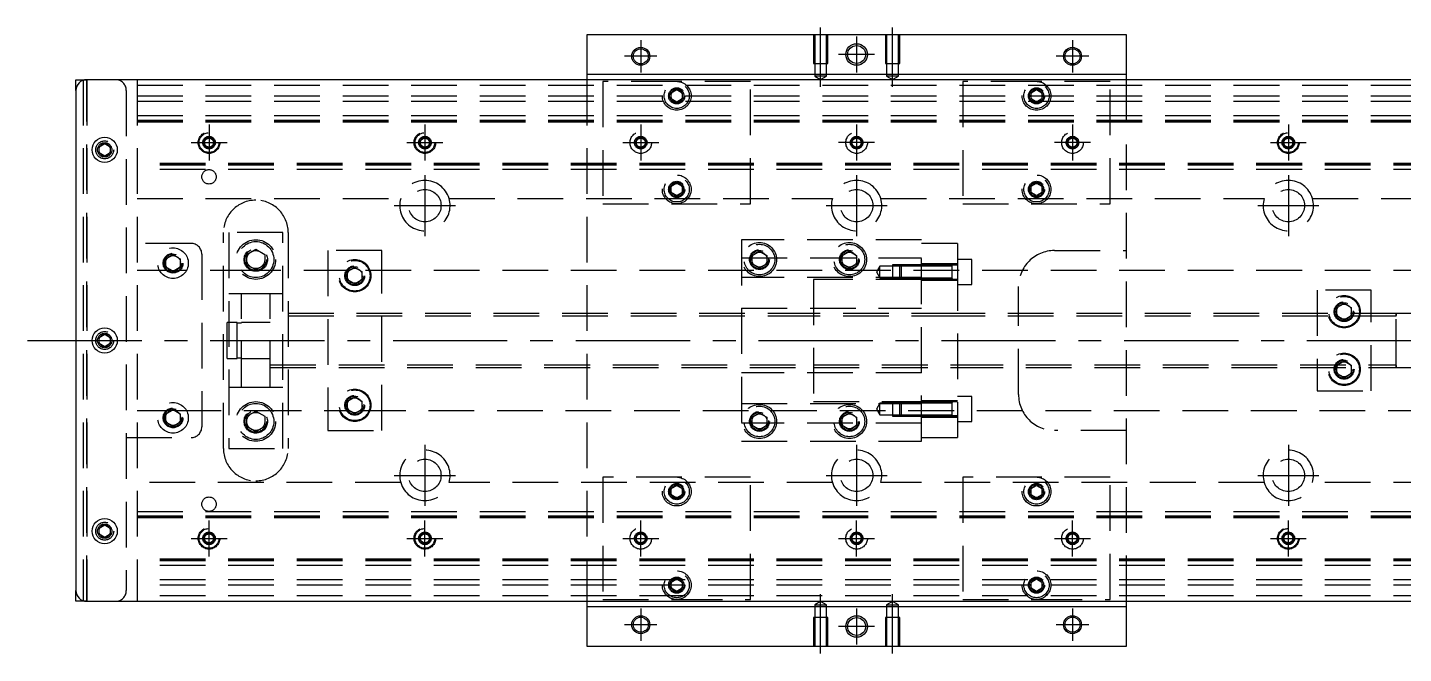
# Model space of a CAD drawing. Extents: x -13 to 621, y -300 to 87.
# Drawn here: x -13.4 to 369, y -87 to 87 of the extents above; entities that cross this region are included whole.
import ezdxf

# ---------------------------------------------------------------- set-up
doc = ezdxf.new("R2010")
doc.units = 0
doc.linetypes.add('CENTER', pattern=[50.8, 31.75, -6.35, 6.35, -6.35])
doc.linetypes.add('DASHED', pattern=[19.05, 12.7, -6.35])
doc.layers.get('0').update_dxf_attribs({"linetype": 'CONTINUOUS'})
doc.layers.add('CENTER', color=1, linetype='CENTER')

msp = doc.modelspace()

# ---------------------------------------------------------------- linework, layer by layer
at = {"color": 7, "linetype": 'CONTINUOUS'}
for p, q in [((142, 85), (142, 74)), ((292, 85), (142, 85)), ((292, 74), (292, 85)), ((142, 74), (292, 74)), ((142, 74), (142, 72.5)), ((292, 72.5), (292, 74)), ((0, 69.5), (0, 72.5)), ((0, 72.5), (3, 72.5)), ((0, 69.5), (0, -69.5)), ((431, 72.5), (3, 72.5)), ((6.5, 53.866026), (8, 54.73205)), ((6.5, 52.133974), (6.5, 53.866026)), ((8, 54.73205), (9.5, 53.866026)), ((9.5, 53.866026), (9.5, 52.133974)), ((8, 51.26795), (6.5, 52.133974)), ((9.5, 52.133974), (8, 51.26795)), ((6.5, 0.866026), (8, 1.73205)), ((6.5, -0.866026), (6.5, 0.866026)), ((8, 1.73205), (9.5, 0.866026)), ((9.5, 0.866026), (9.5, -0.866026)), ((8, -1.73205), (6.5, -0.866026)), ((9.5, -0.866026), (8, -1.73205)), ((6.5, -52.133974), (8, -51.26795)), ((6.5, -53.866026), (6.5, -52.133974)), ((8, -51.26795), (9.5, -52.133974)), ((9.5, -52.133974), (9.5, -53.866026)), ((8, -54.73205), (6.5, -53.866026)), ((9.5, -53.866026), (8, -54.73205)), ((0, -72.5), (0, -69.5)), ((3, -72.5), (0, -72.5)), ((3, -72.5), (431, -72.5)), ((142, -72.5), (142, -74)), ((292, -74), (292, -72.5)), ((142, -74), (142, -85)), ((292, -74), (142, -74)), ((292, -85), (292, -74)), ((142, -85), (292, -85))]:
    msp.add_line(p, q, dxfattribs=at)
at = {"color": 3, "linetype": 'DASHED'}
for p, q in [((205.000006, 85), (205.000006, 77)), ((205.35, 85), (205.35, 77)), ((208.65, 77), (208.65, 85)), ((208.999994, 77), (208.999994, 85)), ((225.000006, 85), (225.000006, 77)), ((225.35, 85), (225.35, 77)), ((228.65, 77), (228.65, 85)), ((228.999994, 77), (228.999994, 85)), ((205.000006, 77), (208.999994, 77)), ((205.35, 77), (205.35, 73.5)), ((208.65, 73.5), (208.65, 77)), ((225.000006, 77), (228.999994, 77)), ((225.35, 77), (225.35, 73.5)), ((228.65, 73.5), (228.65, 77)), ((208.65, 73.5), (205.35, 73.5)), ((205.35, 73.5), (207, 72.547372)), ((207, 72.547372), (208.65, 73.5)), ((228.65, 73.5), (225.35, 73.5)), ((225.35, 73.5), (227, 72.547372)), ((227, 72.547372), (228.65, 73.5)), ((2, 72.5), (2, -72.5)), ((3, 72.5), (3, -72.5)), ((3, -72.5), (3, 72.5)), ((3, 72.5), (3, -72.5)), ((3, -72.5), (3, 72.5)), ((14, 69.5), (14, -69.5)), ((17, 72.5), (17, -72.5)), ((17, 71), (417, 71)), ((142, 72.5), (142, -72.5)), ((146.5, 72), (146.5, 38)), ((167, 72), (146.5, 72)), ((165.5, 68.866026), (167, 69.73205)), ((165.5, 67.133974), (165.5, 68.866026)), ((187.5, 72), (167, 72)), ((167, 69.73205), (168.5, 68.866026)), ((168.5, 68.866026), (168.5, 67.133974)), ((187.5, 38), (187.5, 72)), ((267, 72), (246.5, 72)), ((246.5, 72), (246.5, 38)), ((265.5, 68.866026), (267, 69.73205)), ((265.5, 67.133974), (265.5, 68.866026)), ((287.5, 72), (267, 72)), ((267, 69.73205), (268.5, 68.866026)), ((268.5, 68.866026), (268.5, 67.133974)), ((287.5, 38), (287.5, 72)), ((292, -72.5), (292, 72.5)), ((17, 68), (417, 68)), ((17, 66.5), (417, 66.5)), ((165, 68), (165.023172, 68.30356)), ((167, 66.26795), (165.5, 67.133974)), ((168.5, 67.133974), (167, 66.26795)), ((267, 66.26795), (265.5, 67.133974)), ((268.5, 67.133974), (267, 66.26795)), ((268.973226, 68.326156), (269, 68)), ((17, 62.5), (417, 62.5)), ((17, 61.247728), (417, 61.247728)), ((17, 61.1147), (417, 61.1147)), ((17, 61.1), (417, 61.1)), ((17, 60.8), (417, 60.8)), ((35.5, 55), (35.52041, 55.24661)), ((35.75, 55.721688), (37, 56.443376)), ((35.75, 54.278312), (35.75, 55.721688)), ((37, 53.556624), (35.75, 54.278312)), ((37, 56.443376), (38.25, 55.721688)), ((38.25, 54.278312), (37, 53.556624)), ((38.25, 55.721688), (38.25, 54.278312)), ((95.5, 55), (95.52041, 55.24661)), ((95.75, 55.721688), (97, 56.443376)), ((95.75, 54.278312), (95.75, 55.721688)), ((97, 53.556624), (95.75, 54.278312)), ((97, 56.443376), (98.25, 55.721688)), ((98.25, 54.278312), (97, 53.556624)), ((98.25, 55.721688), (98.25, 54.278312)), ((335.75, 55.721688), (337, 56.443376)), ((335.75, 54.278312), (335.75, 55.721688)), ((337, 53.556624), (335.75, 54.278312)), ((337, 56.443376), (338.25, 55.721688)), ((338.25, 54.278312), (337, 53.556624)), ((338.25, 55.721688), (338.25, 54.278312)), ((338.477374, 55.25955), (338.5, 55)), ((9.973226, 53.326156), (10, 53)), ((417, 49.2), (17, 49.2)), ((417, 48.9), (17, 48.9)), ((417, 48.8853), (17, 48.8853)), ((417, 48.752272), (17, 48.752272)), ((417, 47.5), (17, 47.5)), ((165.5, 42.866026), (167, 43.73205)), ((165.5, 41.133974), (165.5, 42.866026)), ((167, 43.73205), (168.5, 42.866026)), ((168.5, 42.866026), (168.5, 41.133974)), ((168.973226, 42.326156), (169, 42)), ((265.5, 42.866026), (267, 43.73205)), ((265.5, 41.133974), (265.5, 42.866026)), ((267, 43.73205), (268.5, 42.866026)), ((268.5, 42.866026), (268.5, 41.133974)), ((268.973226, 42.326156), (269, 42)), ((17, 39.5), (90.291796, 39.5)), ((103.708204, 39.5), (210.291796, 39.5)), ((167, 40.26795), (165.5, 41.133974)), ((168.5, 41.133974), (167, 40.26795)), ((223.708204, 39.5), (330.291796, 39.5)), ((267, 40.26795), (265.5, 41.133974)), ((268.5, 41.133974), (267, 40.26795)), ((343.708204, 39.5), (417, 39.5)), ((146.5, 38), (187.5, 38)), ((246.5, 38), (287.5, 38)), ((32, 27), (14, 27)), ((41, -30), (41, 30)), ((57.5, 30), (42.5, 30)), ((42.5, 30), (42.5, -30)), ((57.5, -30), (57.5, 30)), ((59, 30), (59, -30)), ((185, 28), (185, -28)), ((235, 28), (185, 28)), ((235, -28), (235, 28)), ((245, 27), (235, 27)), ((245, 27), (245, 20.976176)), ((25, 22.6547), (27, 23.809402)), ((27, 23.809402), (29, 22.6547)), ((35, 24), (35, -24)), ((47.5, 23.943376), (50, 25.386752)), ((47.5, 21.056624), (47.5, 23.943376)), ((50, 25.386752), (52.5, 23.943376)), ((52.5, 23.943376), (52.5, 21.056624)), ((70, 25), (70, -25)), ((85, 25), (70, 25)), ((85, -25), (85, 25)), ((185, 23), (235, 23)), ((188, 23.6547), (190, 24.809402)), ((188, 21.3453), (188, 23.6547)), ((190, 24.809402), (192, 23.6547)), ((192, 23.6547), (192, 21.3453)), ((213, 23.6547), (215, 24.809402)), ((213, 21.3453), (213, 23.6547)), ((215, 24.809402), (217, 23.6547)), ((217, 23.6547), (217, 21.3453)), ((272, 25), (292, 25)), ((26.359688, 19.5), (17, 19.5)), ((24.5, 21.5), (24.534018, 21.911016)), ((25, 20.3453), (25, 22.6547)), ((27, 19.190598), (25, 20.3453)), ((29, 20.3453), (27, 19.190598)), ((50, 19.5), (27.640312, 19.5)), ((29, 22.6547), (29, 20.3453)), ((47, 22.5), (47.020026, 22.846056)), ((50, 19.613248), (47.5, 21.056624)), ((52.5, 21.056624), (50, 19.613248)), ((76.030306, 19.5), (50, 19.5)), ((75.5, 19.1547), (77.5, 20.309402)), ((75.5, 16.8453), (75.5, 19.1547)), ((77.5, 20.309402), (79.5, 19.1547)), ((417, 19.5), (78.969694, 19.5)), ((79.5, 19.1547), (79.5, 16.8453)), ((190, 20.190598), (188, 21.3453)), ((192, 21.3453), (190, 20.190598)), ((192.483582, 22.786038), (192.5, 22.5)), ((215, 20.190598), (213, 21.3453)), ((217, 21.3453), (215, 20.190598)), ((217.483582, 22.786038), (217.5, 22.5)), ((223.5, 20.702558), (222.547372, 19.052558)), ((223.5, 17.402558), (223.5, 20.702558)), ((227, 20.702558), (223.5, 20.702558)), ((227, 21.052554), (227, 17.052564)), ((229.35, 21.052554), (227, 21.052554)), ((229, 20.702558), (227, 20.702558)), ((229.35, 21.052558), (229, 20.702558)), ((229, 17.402558), (229, 20.702558)), ((235, 20.702558), (229, 20.702558)), ((235, 20.702558), (229, 20.702558)), ((229.35, 21.052558), (229.35, 17.052558)), ((235, 21.052556), (229.35, 21.052558)), ((235, 21.052554), (229.35, 21.052554)), ((245, 21.302558), (235, 21.302558)), ((243.605, 21.052558), (235, 21.052556)), ((245, 20.976176), (235, 20.976176)), ((243.6, 20.702558), (235, 20.702558)), ((245, 21.052558), (243.595, 21.052558)), ((243.6, 17.052554), (243.6, 21.052564)), ((243.6, 17.052554), (243.6, 21.052564)), ((243.6, 20.702558), (243.6, 21.052564)), ((243.6, 20.836098), (243.6, 21.052558)), ((243.6, 21.052558), (243.6, 20.835892)), ((249, 22.552558), (245, 22.552558)), ((245, 20.976176), (245, -20.976176)), ((249, 15.552558), (249, 22.552558)), ((75, 18), (75.034018, 18.411016)), ((77.5, 15.690598), (75.5, 16.8453)), ((79.5, 16.8453), (77.5, 15.690598)), ((235, 17.5), (185, 17.5)), ((205, 17), (205, -17)), ((235, 17), (205, 17)), ((222.547372, 19.052558), (223.5, 17.402558)), ((223.5, 17.402558), (227, 17.402558)), ((227, 17.402558), (229, 17.402558)), ((227, 17.052564), (229.35, 17.052564)), ((229, 17.402558), (235, 17.402558)), ((229, 17.402558), (229.35, 17.052558)), ((229, 17.402558), (235, 17.402558)), ((229.35, 17.052564), (235, 17.052564)), ((229.35, 17.052558), (235, 17.052562)), ((235, 17.402558), (243.6, 17.402558)), ((235, 17.052562), (243.605, 17.052558)), ((235, 16.802558), (245, 16.802558)), ((243.595, 17.052558), (245, 17.052558)), ((243.6, 17.052554), (243.6, 17.402558)), ((243.6, 17.269268), (243.6, 17.052558)), ((243.6, 17.052558), (243.6, 17.26902)), ((245, 15.552558), (249, 15.552558)), ((46, 13), (42.5, 13)), ((46, -13), (46, 13)), ((54, 13), (46, 13)), ((54, 13), (46, 13)), ((54, -13), (54, 13)), ((57.5, 13), (54, 13)), ((262, -15), (262, 15)), ((360, 14), (345, 14)), ((345, 14), (345, -14)), ((360, -14), (360, 14)), ((185, 9), (235, 9)), ((350.5, 9.1547), (352.5, 10.309402)), ((350.5, 6.8453), (350.5, 9.1547)), ((352.5, 10.309402), (354.5, 9.1547)), ((354.5, 9.1547), (354.5, 6.8453)), ((354.983582, 8.286038), (355, 8)), ((42, -5), (42, 5)), ((44.85, 5), (42, 5)), ((44.85, -5), (44.85, 5)), ((46, 4.8), (44.85, 4.8)), ((54, 5), (46, 5)), ((54, 5), (46, 5)), ((205, 7.5), (54, 7.5)), ((205, 6.75), (54, 6.75)), ((245, 7.5), (205, 7.5)), ((245, 7.499994), (205, 7.499994)), ((245, 6.75), (205, 6.75)), ((245, 6.75), (205, 6.75)), ((367.005, 7.5), (245, 7.5)), ((367, 6.75), (245, 6.75)), ((352.5, 5.690598), (350.5, 6.8453)), ((354.5, 6.8453), (352.5, 5.690598)), ((372, 7.5), (366.995, 7.5)), ((367, -7.500006), (367, 7.500006)), ((367, 6.75), (367, 7.500006)), ((367, 6.951128), (367, 7.5)), ((367, 7.5), (367, 6.951128)), ((367, -6.951128), (367, 6.951128)), ((367, -6.75), (367, 6.75)), ((9.973226, 0.326156), (10, 0)), ((42, -5), (44.85, -5)), ((44.85, -4.8), (46, -4.8)), ((46, -5), (54, -5)), ((46, -5), (54, -5)), ((54, -6.75), (205, -6.75)), ((54, -7.5), (205, -7.5)), ((205, -6.75), (245, -6.75)), ((205, -6.75), (245, -6.75)), ((205, -7.499994), (245, -7.499994)), ((205, -7.5), (245, -7.5)), ((245, -6.75), (367, -6.75)), ((245, -7.5), (367.005, -7.5)), ((350.5, -6.8453), (352.5, -5.690598)), ((350.5, -9.1547), (350.5, -6.8453)), ((352.5, -5.690598), (354.5, -6.8453)), ((354.5, -6.8453), (354.5, -9.1547)), ((366.995, -7.5), (372, -7.5)), ((367, -7.500006), (367, -6.75)), ((367, -7.5), (367, -6.951128)), ((367, -6.951128), (367, -7.5)), ((235, -9), (185, -9)), ((350, -8), (350.018502, -7.696412)), ((352.5, -10.309402), (350.5, -9.1547)), ((354.5, -9.1547), (352.5, -10.309402)), ((42.5, -13), (46, -13)), ((46, -13), (54, -13)), ((46, -13), (54, -13)), ((54, -13), (57.5, -13)), ((345, -14), (360, -14)), ((75.5, -16.8453), (77.5, -15.690598)), ((75.5, -19.1547), (75.5, -16.8453)), ((77.5, -15.690598), (79.5, -16.8453)), ((79.5, -16.8453), (79.5, -19.1547)), ((79.983582, -17.713962), (80, -18)), ((185, -17.5), (235, -17.5)), ((205, -17), (235, -17)), ((223.5, -17.402558), (222.547372, -19.052558)), ((222.547372, -19.052558), (223.5, -20.702558)), ((223.5, -20.702558), (223.5, -17.402558)), ((227, -17.402558), (223.5, -17.402558)), ((227, -17.052564), (227, -21.052554)), ((229.35, -17.052564), (227, -17.052564)), ((229, -17.402558), (227, -17.402558)), ((229.35, -17.052558), (229, -17.402558)), ((229, -20.702558), (229, -17.402558)), ((235, -17.402558), (229, -17.402558)), ((235, -17.402558), (229, -17.402558)), ((229.35, -17.052558), (229.35, -21.052558)), ((235, -17.052562), (229.35, -17.052558)), ((235, -17.052564), (229.35, -17.052564)), ((245, -16.802558), (235, -16.802558)), ((243.605, -17.052558), (235, -17.052562)), ((243.6, -17.402558), (235, -17.402558)), ((245, -17.052558), (243.595, -17.052558)), ((243.6, -21.052564), (243.6, -17.052554)), ((243.6, -21.051878), (243.6, -17.052554)), ((243.6, -17.26902), (243.6, -17.052558)), ((243.6, -17.052558), (243.6, -17.269226)), ((249, -15.552558), (245, -15.552558)), ((249, -22.552558), (249, -15.552558)), ((17, -19.5), (26.359688, -19.5)), ((25, -20.3453), (27, -19.190598)), ((25, -22.6547), (25, -20.3453)), ((27, -23.809402), (25, -22.6547)), ((27, -19.190598), (29, -20.3453)), ((29, -22.6547), (27, -23.809402)), ((27.640312, -19.5), (50, -19.5)), ((29, -20.3453), (29, -22.6547)), ((29.483582, -21.213962), (29.5, -21.5)), ((47, -22.5), (47.020026, -22.153944)), ((47.5, -21.056624), (50, -19.613248)), ((47.5, -23.943376), (47.5, -21.056624)), ((50, -19.5), (76.030306, -19.5)), ((50, -19.613248), (52.5, -21.056624)), ((52.5, -21.056624), (52.5, -23.943376)), ((77.5, -20.309402), (75.5, -19.1547)), ((79.5, -19.1547), (77.5, -20.309402)), ((78.969694, -19.5), (417, -19.5)), ((188, -21.3453), (190, -20.190598)), ((188, -23.6547), (188, -21.3453)), ((190, -20.190598), (192, -21.3453)), ((192, -21.3453), (192, -23.6547)), ((192.483582, -22.213962), (192.5, -22.5)), ((212.5, -22.5), (212.518502, -22.196412)), ((213, -21.3453), (215, -20.190598)), ((213, -23.6547), (213, -21.3453)), ((215, -20.190598), (217, -21.3453)), ((217, -21.3453), (217, -23.6547)), ((223.5, -20.702558), (227, -20.702558)), ((227, -20.702558), (229, -20.702558)), ((227, -21.052554), (229.35, -21.052554)), ((229, -20.702558), (235, -20.702558)), ((229, -20.702558), (229.35, -21.052558)), ((229, -20.702558), (235, -20.702558)), ((229.35, -21.052554), (235, -21.052554)), ((229.35, -21.052558), (235, -21.052556)), ((235, -20.702558), (243.6, -20.702558)), ((245, -20.976176), (235, -20.976176)), ((235, -21.052556), (243.605, -21.052558)), ((235, -21.302558), (245, -21.302558)), ((243.595, -21.052558), (245, -21.052558)), ((243.6, -20.83585), (243.6, -21.052558)), ((243.6, -21.052558), (243.6, -20.836098)), ((243.6, -21.052564), (243.6, -21.051878)), ((245, -20.976176), (245, -27)), ((245, -22.552558), (249, -22.552558)), ((50, -25.386752), (47.5, -23.943376)), ((52.5, -23.943376), (50, -25.386752)), ((70, -25), (85, -25)), ((235, -23), (185, -23)), ((190, -24.809402), (188, -23.6547)), ((192, -23.6547), (190, -24.809402)), ((215, -24.809402), (213, -23.6547)), ((217, -23.6547), (215, -24.809402)), ((292, -25), (272, -25)), ((14, -27), (32, -27)), ((42.5, -30), (57.5, -30)), ((185, -28), (235, -28)), ((235, -27), (245, -27)), ((146.5, -38), (146.5, -72)), ((187.5, -38), (146.5, -38)), ((187.5, -72), (187.5, -38)), ((246.5, -38), (246.5, -72)), ((287.5, -38), (246.5, -38)), ((287.5, -72), (287.5, -38)), ((90.291796, -39.5), (17, -39.5)), ((210.291796, -39.5), (103.708204, -39.5)), ((165.5, -41.133974), (167, -40.26795)), ((165.5, -42.866026), (165.5, -41.133974)), ((167, -40.26795), (168.5, -41.133974)), ((168.5, -41.133974), (168.5, -42.866026)), ((168.973226, -41.673844), (169, -42)), ((330.291796, -39.5), (223.708204, -39.5)), ((265, -42), (265.030168, -41.653934)), ((265.5, -41.133974), (267, -40.26795)), ((265.5, -42.866026), (265.5, -41.133974)), ((267, -40.26795), (268.5, -41.133974)), ((268.5, -41.133974), (268.5, -42.866026)), ((417, -39.5), (343.708204, -39.5)), ((167, -43.73205), (165.5, -42.866026)), ((168.5, -42.866026), (167, -43.73205)), ((267, -43.73205), (265.5, -42.866026)), ((268.5, -42.866026), (267, -43.73205)), ((17, -47.5), (417, -47.5)), ((17, -48.752272), (417, -48.752272)), ((17, -48.8853), (417, -48.8853)), ((17, -48.9), (417, -48.9)), ((17, -49.2), (417, -49.2)), ((6, -53), (6.030168, -52.653934)), ((35.5, -55), (35.52041, -54.75339)), ((35.75, -54.278312), (37, -53.556624)), ((35.75, -55.721688), (35.75, -54.278312)), ((37, -56.443376), (35.75, -55.721688)), ((37, -53.556624), (38.25, -54.278312)), ((38.25, -55.721688), (37, -56.443376)), ((38.25, -54.278312), (38.25, -55.721688)), ((95.75, -54.278312), (97, -53.556624)), ((95.75, -55.721688), (95.75, -54.278312)), ((97, -56.443376), (95.75, -55.721688)), ((97, -53.556624), (98.25, -54.278312)), ((98.25, -55.721688), (97, -56.443376)), ((98.25, -54.278312), (98.25, -55.721688)), ((98.477374, -54.74045), (98.5, -55)), ((335.75, -54.278312), (337, -53.556624)), ((335.75, -55.721688), (335.75, -54.278312)), ((337, -56.443376), (335.75, -55.721688)), ((337, -53.556624), (338.25, -54.278312)), ((338.25, -55.721688), (337, -56.443376)), ((338.25, -54.278312), (338.25, -55.721688)), ((338.477374, -54.74045), (338.5, -55)), ((417, -60.8), (17, -60.8)), ((417, -61.1), (17, -61.1)), ((417, -61.1147), (17, -61.1147)), ((417, -61.247728), (17, -61.247728)), ((417, -62.5), (17, -62.5)), ((417, -66.5), (17, -66.5)), ((417, -68), (17, -68)), ((165, -68), (165.023172, -67.69644)), ((165.5, -67.133974), (167, -66.26795)), ((165.5, -68.866026), (165.5, -67.133974)), ((167, -66.26795), (168.5, -67.133974)), ((168.5, -67.133974), (168.5, -68.866026)), ((265.5, -67.133974), (267, -66.26795)), ((265.5, -68.866026), (265.5, -67.133974)), ((267, -66.26795), (268.5, -67.133974)), ((268.5, -67.133974), (268.5, -68.866026)), ((268.973226, -67.673844), (269, -68)), ((417, -71), (17, -71)), ((146.5, -72), (167, -72)), ((167, -69.73205), (165.5, -68.866026)), ((168.5, -68.866026), (167, -69.73205)), ((167, -72), (187.5, -72)), ((207, -72.547372), (205.35, -73.5)), ((208.65, -73.5), (207, -72.547372)), ((227, -72.547372), (225.35, -73.5)), ((228.65, -73.5), (227, -72.547372)), ((246.5, -72), (267, -72)), ((267, -69.73205), (265.5, -68.866026)), ((268.5, -68.866026), (267, -69.73205)), ((267, -72), (287.5, -72)), ((205.35, -73.5), (207, -73.5)), ((205.35, -73.5), (205.35, -77)), ((207, -73.5), (208.65, -73.5)), ((208.65, -77), (208.65, -73.5)), ((225.35, -73.5), (227, -73.5)), ((225.35, -73.5), (225.35, -77)), ((227, -73.5), (228.65, -73.5)), ((228.65, -77), (228.65, -73.5)), ((208.999994, -77), (205.000006, -77)), ((205.000006, -77), (205.000006, -85)), ((205.35, -77), (205.35, -85)), ((208.65, -85), (208.65, -77)), ((208.999994, -85), (208.999994, -77)), ((228.999994, -77), (225.000006, -77)), ((225.000006, -77), (225.000006, -85)), ((225.35, -77), (225.35, -85)), ((228.65, -85), (228.65, -77)), ((228.999994, -85), (228.999994, -77))]:
    msp.add_line(p, q, dxfattribs=at)
at = {"color": 3, "linetype": 'CONTINUOUS'}
for centre in [(157, 79), (277, 79), (157, -79), (277, -79)]:
    msp.add_circle(centre, 2.5, dxfattribs=at)
at = {"color": 7, "linetype": 'CONTINUOUS'}
for centre, radius in [((157, 79), 2.1), ((217, 79.5), 3), ((217, 79.5), 2.5), ((277, 79), 2.1), ((8, 53), 3.5), ((8, 0), 3.5), ((8, -53), 3.5), ((157, -79), 2.1), ((217, -79.5), 3), ((217, -79.5), 2.5), ((277, -79), 2.1)]:
    msp.add_circle(centre, radius, dxfattribs=at)
at = {"color": 3, "linetype": 'DASHED'}
for centre, radius in [((167, 68), 4), ((167, 68), 3.5), ((167, 68), 2.25), ((167, 68), 2), ((267, 68), 4), ((267, 68), 3.5), ((267, 68), 2.25), ((267, 68), 2), ((37, 55), 3), ((37, 55), 2.75), ((97, 55), 3), ((97, 55), 2.75), ((157, 55), 3), ((217, 55), 3), ((277, 55), 3), ((337, 55), 3), ((337, 55), 2.75), ((8, 53), 2.5), ((8, 53), 2), ((37, 55), 1.75), ((37, 55), 1.5), ((37, 55), 1.25), ((97, 55), 1.75), ((97, 55), 1.5), ((97, 55), 1.25), ((157, 55), 1.75), ((157, 55), 1.5), ((157, 55), 1.25), ((217, 55), 1.75), ((217, 55), 1.5), ((217, 55), 1.25), ((277, 55), 1.75), ((277, 55), 1.5), ((277, 55), 1.25), ((337, 55), 1.75), ((337, 55), 1.5), ((337, 55), 1.25), ((37, 45.5), 2), ((167, 42), 4), ((267, 42), 4), ((167, 42), 3.5), ((167, 42), 2.25), ((167, 42), 2), ((167, 42), 1.65), ((267, 42), 3.5), ((267, 42), 2.25), ((267, 42), 2), ((267, 42), 1.65), ((97, 37.5), 4.5), ((217, 37.5), 4.5), ((337, 37.5), 4.5), ((50, 22.5), 5.5), ((50, 22.5), 5), ((190, 22.5), 4.75), ((215, 22.5), 4.75), ((27, 21.5), 4.25), ((27, 21.5), 2.75), ((27, 21.5), 2.5), ((27, 21.5), 2.1), ((50, 22.5), 3.25), ((50, 22.5), 3), ((50, 22.5), 2.5), ((190, 22.5), 4.25), ((190, 22.5), 2.75), ((190, 22.5), 2.5), ((190, 22.5), 2.1), ((215, 22.5), 4.25), ((215, 22.5), 2.75), ((215, 22.5), 2.5), ((215, 22.5), 2.1), ((77.5, 18), 4.5), ((77.5, 18), 4.25), ((77.5, 18), 2.75), ((77.5, 18), 2.5), ((77.5, 18), 2.1), ((352.5, 8), 4.5), ((352.5, 8), 4.25), ((352.5, 8), 2.75), ((352.5, 8), 2.5), ((352.5, 8), 2.1), ((8, 0), 2.5), ((8, 0), 2), ((352.5, -8), 4.5), ((352.5, -8), 4.25), ((352.5, -8), 2.75), ((352.5, -8), 2.5), ((352.5, -8), 2.1), ((77.5, -18), 4.5), ((77.5, -18), 4.25), ((77.5, -18), 2.75), ((27, -21.5), 4.25), ((27, -21.5), 2.75), ((27, -21.5), 2.5), ((50, -22.5), 5.5), ((50, -22.5), 5), ((77.5, -18), 2.5), ((77.5, -18), 2.1), ((190, -22.5), 4.75), ((190, -22.5), 4.25), ((215, -22.5), 4.75), ((215, -22.5), 4.25), ((27, -21.5), 2.1), ((50, -22.5), 3.25), ((50, -22.5), 3), ((50, -22.5), 2.5), ((190, -22.5), 2.75), ((190, -22.5), 2.5), ((190, -22.5), 2.1), ((215, -22.5), 2.75), ((215, -22.5), 2.5), ((215, -22.5), 2.1), ((97, -37.5), 4.5), ((217, -37.5), 4.5), ((337, -37.5), 4.5), ((167, -42), 4), ((267, -42), 4), ((167, -42), 3.5), ((167, -42), 2.25), ((167, -42), 2), ((167, -42), 1.65), ((267, -42), 3.5), ((267, -42), 2.25), ((267, -42), 2), ((267, -42), 1.65), ((37, -45.5), 2), ((8, -53), 2.5), ((8, -53), 2), ((37, -55), 3), ((37, -55), 2.75), ((37, -55), 1.75), ((37, -55), 1.5), ((97, -55), 3), ((97, -55), 2.75), ((97, -55), 1.75), ((97, -55), 1.5), ((157, -55), 3), ((157, -55), 1.75), ((157, -55), 1.5), ((217, -55), 3), ((217, -55), 1.75), ((217, -55), 1.5), ((277, -55), 3), ((277, -55), 1.75), ((277, -55), 1.5), ((337, -55), 3), ((337, -55), 2.75), ((337, -55), 1.75), ((337, -55), 1.5), ((37, -55), 1.25), ((97, -55), 1.25), ((157, -55), 1.25), ((217, -55), 1.25), ((277, -55), 1.25), ((337, -55), 1.25), ((167, -68), 4), ((167, -68), 3.5), ((267, -68), 4), ((267, -68), 3.5), ((167, -68), 2.25), ((167, -68), 2), ((267, -68), 2.25), ((267, -68), 2)]:
    msp.add_circle(centre, radius, dxfattribs=at)
at = {"color": 7, "linetype": 'CONTINUOUS'}
for centre, radius, start, end in [((3, 69.5), 3, 90, 180), ((8, 53), 1.65, 155.380023, 180), ((8, 53), 1.65, 144.619977, 155.380023), ((8, 53), 1.65, 95.380023, 144.619977), ((8, 53), 1.65, 84.619977, 95.380023), ((8, 53), 1.65, 35.380023, 84.619977), ((8, 53), 1.65, 24.619977, 35.380023), ((8, 53), 1.65, 335.380023, 24.619977), ((8, 53), 1.65, 180, 204.619977), ((8, 53), 1.65, 204.619977, 215.380023), ((8, 53), 1.65, 215.380023, 264.619977), ((8, 53), 1.65, 264.619977, 275.380023), ((8, 53), 1.65, 275.380023, 324.619977), ((8, 53), 1.65, 324.619977, 335.380023), ((8, 0), 1.65, 155.380023, 180), ((8, 0), 1.65, 180, 204.619977), ((8, 0), 1.65, 144.619977, 155.380023), ((8, 0), 1.65, 95.380023, 144.619977), ((8, 0), 1.65, 84.619977, 95.380023), ((8, 0), 1.65, 35.380023, 84.619977), ((8, 0), 1.65, 24.619977, 35.380023), ((8, 0), 1.65, 335.380023, 24.619977), ((8, 0), 1.65, 204.619977, 215.380023), ((8, 0), 1.65, 215.380023, 264.619977), ((8, 0), 1.65, 264.619977, 275.380023), ((8, 0), 1.65, 275.380023, 324.619977), ((8, 0), 1.65, 324.619977, 335.380023), ((8, -53), 1.65, 155.380023, 180), ((8, -53), 1.65, 180, 204.619977), ((8, -53), 1.65, 144.619977, 155.380023), ((8, -53), 1.65, 95.380023, 144.619977), ((8, -53), 1.65, 84.619977, 95.380023), ((8, -53), 1.65, 35.380023, 84.619977), ((8, -53), 1.65, 24.619977, 35.380023), ((8, -53), 1.65, 335.380023, 24.619977), ((8, -53), 1.65, 204.619977, 215.380023), ((8, -53), 1.65, 215.380023, 264.619977), ((8, -53), 1.65, 264.619977, 275.380023), ((8, -53), 1.65, 275.380023, 324.619977), ((8, -53), 1.65, 324.619977, 335.380023), ((3, -69.5), 3, 180, 270)]:
    msp.add_arc(centre, radius, start, end, dxfattribs=at)
at = {"color": 3, "linetype": 'DASHED'}
for centre, radius, start, end in [((11, 69.5), 3, 0, 90), ((167, 68), 1.65, 144.619977, 155.380023), ((167, 68), 1.65, 95.380023, 144.619977), ((167, 68), 1.65, 84.619977, 95.380023), ((167, 68), 1.65, 35.380023, 84.619977), ((167, 68), 1.65, 24.619977, 35.380023), ((267, 68), 1.65, 144.619977, 155.380023), ((267, 68), 1.65, 95.380023, 144.619977), ((267, 68), 1.65, 84.619977, 95.380023), ((267, 68), 1.65, 35.380023, 84.619977), ((267, 68), 1.65, 24.619977, 35.380023), ((167, 68), 1.65, 155.380023, 180), ((167, 68), 1.65, 180, 204.619977), ((167, 68), 1.65, 204.619977, 215.380023), ((167, 68), 1.65, 215.380023, 264.619977), ((167, 68), 1.65, 264.619977, 275.380023), ((167, 68), 1.65, 275.380023, 324.619977), ((167, 68), 1.65, 324.619977, 335.380023), ((167, 68), 1.65, 335.380023, 24.619977), ((267, 68), 1.65, 155.380023, 180), ((267, 68), 1.65, 180, 204.619977), ((267, 68), 1.65, 204.619977, 215.380023), ((267, 68), 1.65, 215.380023, 264.619977), ((267, 68), 1.65, 264.619977, 275.380023), ((267, 68), 1.65, 275.380023, 324.619977), ((267, 68), 1.65, 324.619977, 335.380023), ((267, 68), 1.65, 335.380023, 24.619977), ((97, 37.5), 7, 16.60155, 163.39845), ((217, 37.5), 7, 16.60155, 163.39845), ((337, 37.5), 7, 16.60155, 163.39845), ((50, 30), 9, 90, 180), ((50, 30), 9, 0, 90), ((97, 37.5), 7, 163.39845, 16.60155), ((217, 37.5), 7, 163.39845, 16.60155), ((337, 37.5), 7, 163.39845, 16.60155), ((32, 24), 3, 0, 90), ((272, 15), 10, 90, 180), ((272, -15), 10, 180, 270), ((32, -24), 3, 270, 0), ((50, -30), 9, 180, 270), ((50, -30), 9, 270, 0), ((97, -37.5), 7, 343.39845, 196.60155), ((217, -37.5), 7, 343.39845, 196.60155), ((337, -37.5), 7, 343.39845, 196.60155), ((97, -37.5), 7, 196.60155, 343.39845), ((217, -37.5), 7, 196.60155, 343.39845), ((337, -37.5), 7, 196.60155, 343.39845), ((167, -68), 1.65, 155.380023, 180), ((167, -68), 1.65, 180, 204.619977), ((167, -68), 1.65, 144.619977, 155.380023), ((167, -68), 1.65, 204.619977, 215.380023), ((167, -68), 1.65, 95.380023, 144.619977), ((167, -68), 1.65, 84.619977, 95.380023), ((167, -68), 1.65, 35.380023, 84.619977), ((167, -68), 1.65, 24.619977, 35.380023), ((167, -68), 1.65, 324.619977, 335.380023), ((167, -68), 1.65, 335.380023, 24.619977), ((267, -68), 1.65, 155.380023, 180), ((267, -68), 1.65, 180, 204.619977), ((267, -68), 1.65, 144.619977, 155.380023), ((267, -68), 1.65, 204.619977, 215.380023), ((267, -68), 1.65, 95.380023, 144.619977), ((267, -68), 1.65, 84.619977, 95.380023), ((267, -68), 1.65, 35.380023, 84.619977), ((267, -68), 1.65, 24.619977, 35.380023), ((267, -68), 1.65, 324.619977, 335.380023), ((267, -68), 1.65, 335.380023, 24.619977), ((11, -69.5), 3, 270, 0), ((167, -68), 1.65, 215.380023, 264.619977), ((167, -68), 1.65, 264.619977, 275.380023), ((167, -68), 1.65, 275.380023, 324.619977), ((267, -68), 1.65, 215.380023, 264.619977), ((267, -68), 1.65, 264.619977, 275.380023), ((267, -68), 1.65, 275.380023, 324.619977)]:
    msp.add_arc(centre, radius, start, end, dxfattribs=at)
at = {"layer": 'CENTER', "color": 1, "linetype": 'CENTER'}
for p, q in [((207, 70.547372), (207, 87)), ((217, 84.5), (217, 74.5)), ((227, 70.547372), (227, 87)), ((157, 83.5), (157, 74.5)), ((277, 83.5), (277, 74.5)), ((161.5, 79), (152.5, 79)), ((222, 79.5), (212, 79.5)), ((281.5, 79), (272.5, 79)), ((37, 60), (37, 50)), ((97, 60), (97, 50)), ((157, 60), (157, 50)), ((217, 60), (217, 50)), ((277, 60), (277, 50)), ((337, 60), (337, 50)), ((32, 55), (42, 55)), ((92, 55), (102, 55)), ((152, 55), (162, 55)), ((222, 55), (212, 55)), ((282, 55), (272, 55)), ((332, 55), (342, 55)), ((97, 46), (97, 29)), ((217, 46), (217, 29)), ((337, 46), (337, 29)), ((88.5, 37.5), (105.5, 37.5)), ((208.5, 37.5), (225.5, 37.5)), ((328.5, 37.5), (345.5, 37.5)), ((-13.447893, 0), (474.546148, 0)), ((97, -29), (97, -46)), ((217, -29), (217, -46)), ((337, -29), (337, -46)), ((88.5, -37.5), (105.5, -37.5)), ((208.5, -37.5), (225.5, -37.5)), ((328.5, -37.5), (345.5, -37.5)), ((37, -60), (37, -50)), ((97, -60), (97, -50)), ((157, -60), (157, -50)), ((217, -60), (217, -50)), ((277, -60), (277, -50)), ((337, -60), (337, -50)), ((32, -55), (42, -55)), ((92, -55), (102, -55)), ((152, -55), (162, -55)), ((212, -55), (222, -55)), ((272, -55), (282, -55)), ((332, -55), (342, -55)), ((207, -87), (207, -70.547372)), ((227, -87), (227, -70.547372)), ((157, -74.5), (157, -83.5)), ((217, -74.5), (217, -84.5)), ((277, -74.5), (277, -83.5)), ((161.5, -79), (152.5, -79)), ((222, -79.5), (212, -79.5)), ((281.5, -79), (272.5, -79))]:
    msp.add_line(p, q, dxfattribs=at)

doc.saveas('drawing.dxf')
